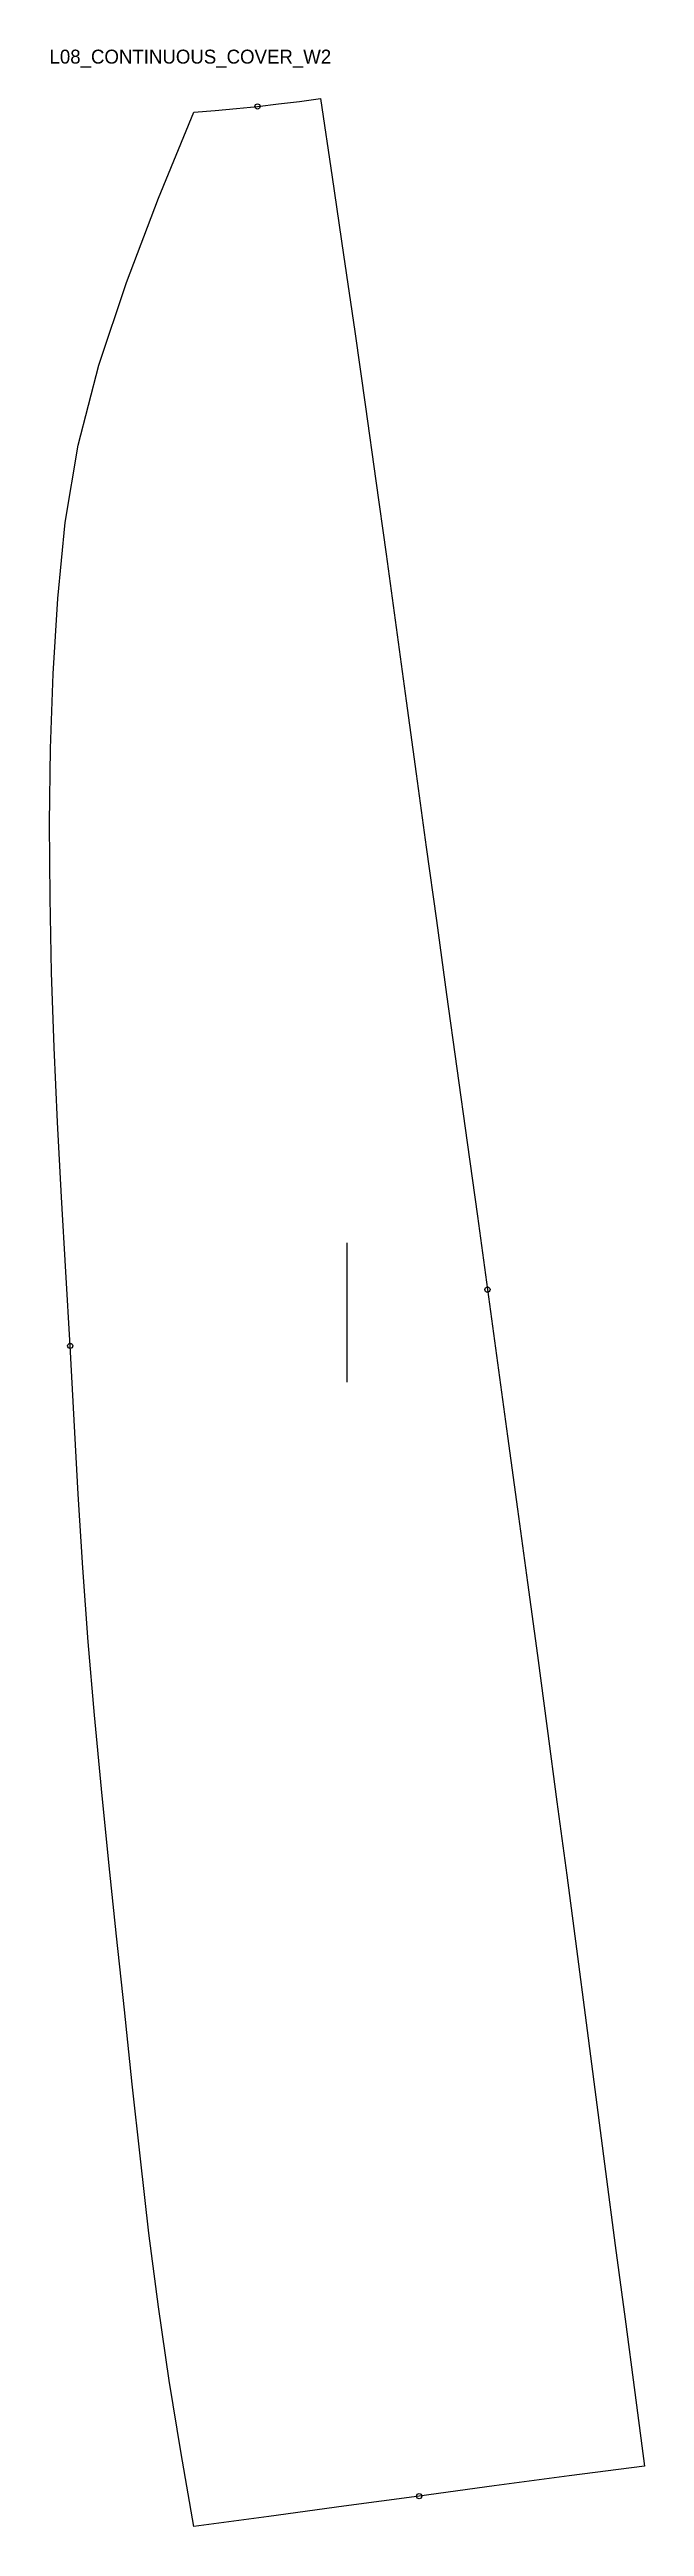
# Model space of a CAD drawing. Header units: millimetres. Extents: x -83 to 259, y 0 to 1422.
import ezdxf

# ---------------------------------------------------------------- set-up
doc = ezdxf.new("R2010")
doc.units = ezdxf.units.MM
for name, color, linetype in [('CUT', 1, 'Continuous'), ('GRAIN', 3, 'Continuous'), ('ID', 7, 'Continuous'), ('NOTCH', 2, 'Continuous'), ('SEAM', 5, 'Continuous')]:
    doc.layers.add(name, color=color, linetype=linetype)

msp = doc.modelspace()

# ---------------------------------------------------------------- linework, layer by layer
at = {"layer": 'CUT'}
msp.add_lwpolyline([(0, 0), (-7.3, 41.9), (-14.1, 83.9), (-20.2, 126.1), (-25.7, 168.5), (-30.6, 211.2), (-35.3, 254), (-39.8, 296.7), (-44.3, 339), (-48.7, 381.4), (-52.9, 423.6), (-56.9, 465.9), (-60.6, 508.1), (-63.7, 550.5), (-66.3, 592.9), (-68.6, 635.4), (-70.9, 678), (-73.4, 720.6), (-75.9, 763.4), (-78.2, 806.4), (-80.2, 849.4), (-81.7, 892.4), (-82.5, 935.3), (-82.8, 978.1), (-82.3, 1021), (-80.8, 1064), (-78.1, 1107.3), (-73.8, 1150.8), (-66.4, 1195.3), (-54.4, 1241.2), (-38.7, 1288.6), (-20.3, 1337.2), (0, 1386.6), (12.3, 1387.5), (24.5, 1388.6), (36.6, 1389.8), (48.7, 1391.2), (60.7, 1392.7), (72.7, 1394.4), (79.4, 1349.2), (86, 1304.6), (92.4, 1260.5), (98.6, 1217.3), (104.6, 1174.8), (110.5, 1132.6), (116.2, 1090.5), (122, 1048.5), (127.7, 1006.5), (133.5, 964.4), (139.3, 922.2), (145.1, 879.8), (151, 837.3), (157, 794.8), (162.8, 752.4), (168.6, 710.3), (174.4, 668.2), (180.2, 626.2), (185.9, 584.2), (191.6, 542.2), (197.3, 500.2), (202.9, 458.2), (208.5, 416.1), (214.1, 374), (219.7, 331.7), (225.3, 289.2), (230.9, 246.5), (236.4, 203.8), (242, 161.4), (247.6, 119.1), (253.2, 76.9), (258.7, 34.7), (215.6, 29), (172.5, 23.3), (129.4, 17.4), (86.2, 11.6), (43.1, 5.8), (0, 0)], close=True, dxfattribs=at)
at = {"layer": 'GRAIN'}
msp.add_line((88, 657.2), (88, 737.2), dxfattribs=at)
at = {"layer": 'NOTCH'}
for centre in [(36.6, 1389.8), (168.6, 710.3), (-70.9, 678), (129.4, 17.4)]:
    msp.add_circle(centre, 1.5, dxfattribs=at)
at = {"layer": 'SEAM'}
msp.add_lwpolyline([(0, 0), (-7.3, 41.9), (-14.1, 83.9), (-20.2, 126.1), (-25.7, 168.5), (-30.6, 211.2), (-35.3, 254), (-39.8, 296.7), (-44.3, 339), (-48.7, 381.4), (-52.9, 423.6), (-56.9, 465.9), (-60.6, 508.1), (-63.7, 550.5), (-66.3, 592.9), (-68.6, 635.4), (-70.9, 678), (-73.4, 720.6), (-75.9, 763.4), (-78.2, 806.4), (-80.2, 849.4), (-81.7, 892.4), (-82.5, 935.3), (-82.8, 978.1), (-82.3, 1021), (-80.8, 1064), (-78.1, 1107.3), (-73.8, 1150.8), (-66.4, 1195.3), (-54.4, 1241.2), (-38.7, 1288.6), (-20.3, 1337.2), (0, 1386.6), (12.3, 1387.5), (24.5, 1388.6), (36.6, 1389.8), (48.7, 1391.2), (60.7, 1392.7), (72.7, 1394.4), (79.4, 1349.2), (86, 1304.6), (92.4, 1260.5), (98.6, 1217.3), (104.6, 1174.8), (110.5, 1132.6), (116.2, 1090.5), (122, 1048.5), (127.7, 1006.5), (133.5, 964.4), (139.3, 922.2), (145.1, 879.8), (151, 837.3), (157, 794.8), (162.8, 752.4), (168.6, 710.3), (174.4, 668.2), (180.2, 626.2), (185.9, 584.2), (191.6, 542.2), (197.3, 500.2), (202.9, 458.2), (208.5, 416.1), (214.1, 374), (219.7, 331.7), (225.3, 289.2), (230.9, 246.5), (236.4, 203.8), (242, 161.4), (247.6, 119.1), (253.2, 76.9), (258.7, 34.7), (215.6, 29), (172.5, 23.3), (129.4, 17.4), (86.2, 11.6), (43.1, 5.8)], close=True, dxfattribs=at)

# ---------------------------------------------------------------- texts
at = {"layer": 'ID'}
msp.add_text('L08_CONTINUOUS_COVER_W2', height=8, dxfattribs=at).set_placement((-82.8, 1414.4))

doc.saveas('drawing.dxf')
